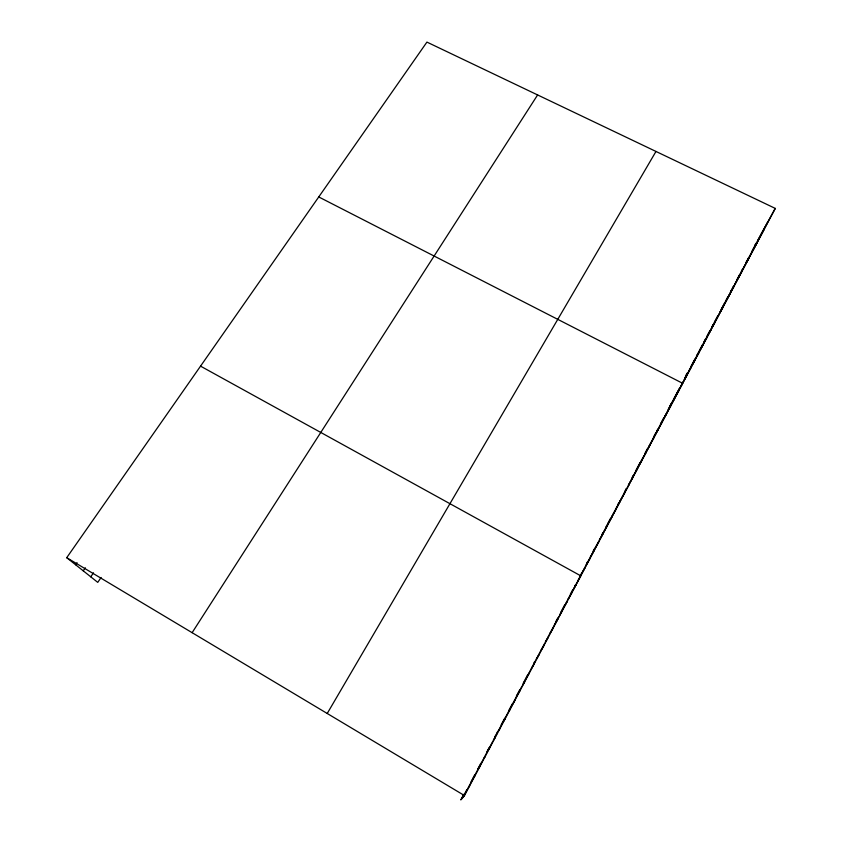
<?xml version="1.0" encoding="UTF-8"?>
<svg xmlns="http://www.w3.org/2000/svg" width="842" height="842" viewBox="0 0 842 842"><rect width="100%" height="100%" fill="white"/><g stroke="black" fill="none" stroke-linecap="round" stroke-linejoin="round"><path stroke-width="1.26" d="M463.742 794.343L460.795 799.9L464.489 795.574L775.272 208.406L426.926 42.1L66.728 557.688L97.756 582.38L101.082 577.496M461.627 798.932L464.037 794.385M685.546 376.142L687.167 373.08M462.521 797.879L466.826 789.743M471.12 781.65L472.341 779.334M472.951 778.187L474.772 774.735M477.814 768.999L480.845 763.284M486.876 751.895L489.265 747.37M494.633 737.234L495.833 734.982M496.422 733.856L497.611 731.624M501.158 724.909L504.695 718.237M508.8 710.48L512.304 703.859M516.378 696.176L519.851 689.609M523.314 683.083L524.461 680.904M525.04 679.82L527.902 674.41M533.607 663.633L534.744 661.486M556.046 621.249L557.709 618.123M561.014 611.871L564.866 604.609M570.318 594.305L572.497 590.2M579.749 576.496L580.98 574.181M586.485 563.772L587.705 561.477M593.168 551.163L594.378 548.879M601.588 535.249L602.788 532.986M605.766 527.355L606.966 525.103M607.556 523.977L610.524 518.388M617.596 505.021L618.765 502.811M625.185 490.686L626.353 488.486M632.142 477.561L633.289 475.393M636.163 469.962L640.162 462.395M645.288 452.733L647.551 448.46M653.739 436.766L655.981 432.525M656.539 431.472L657.655 429.367M660.444 424.105L663.77 417.811M668.19 409.475L671.484 403.244M673.747 398.992L679.357 388.383M684.925 377.869L687.146 373.68M691.008 366.375L694.861 359.113M696.502 356.019L698.134 352.924M699.228 350.861L702.491 344.694M704.112 341.631L705.743 338.568M706.817 336.526L710.048 330.422M711.658 327.38L713.269 324.349M714.332 322.328L717.531 316.287M721.247 309.277L724.951 302.289M726.172 299.973L727.404 297.658M730.456 291.89L731.677 289.585M732.287 288.438L733.498 286.143M737.139 279.27L739.55 274.713M741.36 271.303L742.56 269.03M745.549 263.378L746.749 261.115M747.349 259.999L748.538 257.747M751.506 252.137L756.232 243.201M757.411 240.98L760.347 235.434M463.426 796.816L483.413 759.063M483.961 758.032L492.623 741.665M497.506 732.466L493.244 740.507L495.075 737.792M507.768 713.069L498.106 731.309L500.074 728.351M508.368 711.932L514.883 700.365M513.157 702.891L522.061 686.072M522.65 684.967L535.533 660.633M544.774 643.162L536.112 659.528L539.017 654.771M559.025 616.249L545.353 642.078L548.479 636.889M559.593 615.186L567.455 600.325M577.465 581.422L580.78 575.17M589.537 558.625L581.327 574.128L585.295 567.329M598.746 541.227L590.084 557.593L594.252 550.415M599.357 540.069L626.564 488.676M636.615 469.699L628.353 485.308L633.363 476.519M637.205 468.594L644.214 455.354M672.758 401.413L644.793 454.248L650.15 444.808M688.661 371.396L673.326 400.36L678.694 390.877M689.219 370.322L711.522 328.212M719.173 313.761L712.069 327.17L722.668 307.804M726.741 299.457L719.71 312.729L730.414 293.163M734.245 285.291L727.278 298.436L734.256 285.901M734.771 284.28L745.265 264.472M756.211 243.801L745.875 263.314L756.916 243.096M756.811 242.654L760.421 235.834M761.021 234.708L767.588 222.299M754.885 245.264L755.969 243.306M760.936 234.329L775.272 208.406M753.19 249.506L764.315 229.119M738.497 277.26L749.443 257.22M731.035 291.343L741.886 271.492M708.217 334.453L714.837 322.602M704.344 341.768L710.89 330.053M700.449 349.114L706.922 337.547M696.544 356.503L702.944 345.073M692.608 363.933L698.934 352.64M689.282 370.28L694.903 360.26M684.683 378.9L690.85 367.912M680.694 386.436L686.777 375.595M669.758 406.328L672.621 401.224M673.19 400.213L674.347 398.161M674.926 397.14L682.694 383.331L318.75 196.954M668.832 408.844L674.684 398.466M664.875 416.316L670.642 406.086M660.896 423.831L666.59 413.748M656.897 431.378L662.517 421.453M652.887 438.956L658.412 429.199M648.845 446.586L654.297 436.977M640.709 461.953L645.993 452.67M637.268 468.552L641.804 460.574M632.489 477.477L637.594 468.531M624.185 493.17L629.111 484.56M620.007 501.074L624.838 492.633M615.797 509.021L620.533 500.758M611.566 517.009L616.218 508.915M607.314 525.04L611.871 517.125M603.04 533.112L607.503 525.387M599.367 540.154L603.114 533.681M594.42 549.384L598.694 542.027M585.716 565.835L589.789 558.846M327.222 713.49L655.981 151.455M574.676 586.285L575.791 584.38M572.476 590.842L576.244 584.432M571.686 593.052L568.013 599.262L580.791 575.854L200.543 366.144M563.53 607.735L567.098 601.725M559.604 615.281L562.477 610.439M554.489 624.817L557.846 619.207M549.931 633.426L553.173 628.027M540.743 650.782L543.764 645.803M531.449 668.327L534.249 663.78M526.766 677.178L529.45 672.853M522.703 685.051L524.619 681.967M517.325 695.018L519.767 691.135M192.123 632.679L537.617 94.946M508.326 712.206L509.978 709.638M502.958 722.162L505.042 718.963M90.757 576.812L93.494 572.834M83.232 570.823L85.337 567.782M488.339 749.759L490.055 747.275M75.591 564.75L77.032 562.677M483.94 758.316L485.003 756.832M478.466 768.43L479.919 766.431M473.478 777.84L474.804 776.092M468.468 787.302L469.657 785.807M66.728 557.688L464.489 795.574"/></g></svg>
